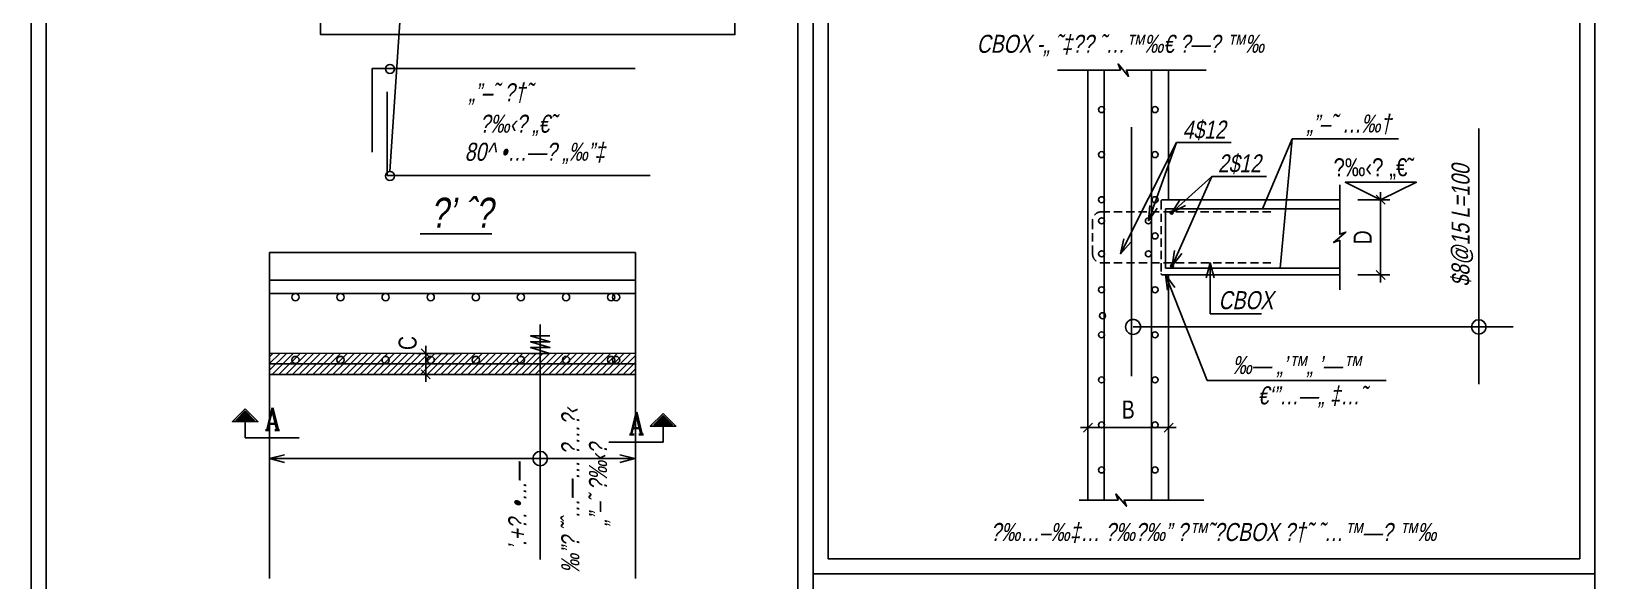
# Model space of a CAD drawing. Header units: inches. Extents: x -5298 to 11252, y 8210 to 22495.
# Drawn here: x 7610 to 8130, y 12400 to 12583 of the extents above; entities that cross this region are included whole.
import ezdxf
from ezdxf.enums import TextEntityAlignment as Align

# ---------------------------------------------------------------- set-up
doc = ezdxf.new("R2010")
doc.units = ezdxf.units.IN
doc.header["$LTSCALE"] = 11
doc.header["$MEASUREMENT"] = 0
doc.linetypes.add('HIDDEN', pattern=[0.375, 0.25, -0.125])
doc.layers.get('Defpoints').update_dxf_attribs({"color": 40})
for name, color, linetype in [('22', 22, 'Continuous'), ('break', 1, 'Continuous'), ('ci', 4, 'Continuous'), ('DIM-Sec', 2, 'Continuous'), ('HATCH-Sec', 9, 'Continuous'), ('hbt', 2, 'HIDDEN'), ('IRON4-Sec', 4, 'Continuous'), ('IRON6-Sec', 6, 'Continuous'), ('le', 1, 'Continuous'), ('MSZ_BLOCKS', 1, 'Continuous'), ('SEC', 3, 'Continuous'), ('SEC-TEXT', 1, 'Continuous'), ('sg', 4, 'HIDDEN'), ('STAM', 1, 'Continuous'), ('TAK', 1, 'ZIGZAG_DASH'), ('TEXT4', 3, 'Continuous'), ('ztu', 1, 'Continuous'), ('ztz-Sec', 122, 'Continuous')]:
    doc.layers.add(name, color=color, linetype=linetype)
doc.styles.add('DIM', font='DIMHEB', dxfattribs={"width": 0.7})
doc.styles.add('HEB', font='HEB', dxfattribs={"width": 0.8})
doc.styles.add('HEBL', font='hebtxt-weld', dxfattribs={"width": 0.85})
doc.styles.add('HEBREW', font='hebtxt-weld.shx', dxfattribs={"width": 0.8, "oblique": 12})
doc.styles.add('ROMANC', font='romanc')
doc.linetypes.add('ZIGZAG_DASH', pattern='A,2,-0.2,[131,ltypeshp.shx,S=0.2,R=0,X=-0.2,Y=0],-0.4,[131,ltypeshp.shx,S=0.2,R=180,X=0.2,Y=0],-0.2', length=2.8)
doc.dimstyles.new('20', dxfattribs={"dimtxt": 4.4, "dimasz": 2.4, "dimexe": 2.4, "dimexo": 0, "dimgap": 1.8, "dimtad": 1, "dimdec": 1, "dimrnd": 0.5, "dimdsep": 46, "dimtxsty": 'DIM', "dimblk1": 'OBLIQUE', "dimblk2": 'OBLIQUE', "dimsah": 1, "dimcen": 0.1, "dimdle": 2, "dimclre": 8, "dimclrt": 11, "dimadec": 0, "dimazin": 0, "dimtfac": 1, "dimtdec": 1, "dimtix": 1, "dimtmove": 2, "dimatfit": 3, "dimldrblk": 'OBLIQUE', "dimfxl": 1, "dimtolj": 1, "dimarcsym": 0})
doc.dimstyles.new('m25-orig', dxfattribs={"dimtxt": 6, "dimasz": 3, "dimexe": 3, "dimexo": 6, "dimgap": 3, "dimtad": 1, "dimdec": 1, "dimrnd": 0.5, "dimdsep": 46, "dimtxsty": 'HEB', "dimblk1": 'OBLIQUE', "dimblk2": 'OBLIQUE', "dimsah": 1, "dimcen": 100, "dimdle": 2.5, "dimclrd": 256, "dimclre": 1, "dimadec": 0, "dimazin": 0, "dimtfac": 0.9, "dimtdec": 1, "dimtix": 1, "dimtmove": 2, "dimatfit": 3, "dimldrblk": 'OBLIQUE', "dimfxl": 1, "dimtolj": 1, "dimlwd": -1, "dimarcsym": 0})

# ---------------------------------------------------------------- blocks, each defined once
blk = doc.blocks.new('_OBLIQUE')
at = {"color": 0, "linetype": 'ByBlock'}
blk.add_line((-0.5, -0.5), (0.5, 0.5), dxfattribs=at)
blk = doc.blocks.new('*D191')
at = {"layer": 'Defpoints', "color": 0, "transparency": 16777216}
for p in [(7741.07, 12476.04), (7757.87, 12476.04), (7742.06, 12469.04, 0)]:
    blk.add_point(p, dxfattribs=at)
at = {"layer": 'DIM-Sec', "color": 1, "lineweight": -2, "transparency": 16777216}
for p, q in [((7751.87, 12476.04), (7738.07, 12476.04)), ((7736.06, 12469.04), (7738.07, 12469.04))]:
    blk.add_line(p, q, dxfattribs=at)
at = {"layer": 'DIM-Sec', "transparency": 16777216}
blk.add_line((7741.07, 12466.54), (7741.07, 12478.54), dxfattribs=at)
at = {"layer": 'DIM-Sec', "transparency": 16777216, "xscale": 3, "yscale": 3, "zscale": 3}
for p, rotation in [((7741.07, 12476.04), 90), ((7741.07, 12469.04), 270)]:
    blk.add_blockref('_OBLIQUE', p, dxfattribs=dict(at, rotation=rotation))
at = {"layer": 'DIM-Sec', "color": 0, "transparency": 16777216, "insert": (7735.07, 12479.49), "char_height": 6, "attachment_point": 5, "rotation": 90, "style": 'HEB'}
blk.add_mtext('\\A1;C', dxfattribs=at)
blk = doc.blocks.new('sect')
at = {"linetype": 'Continuous'}
h = blk.add_hatch(color=8, dxfattribs=at)
h.dxf.hatch_style = 2
h.paths.add_polyline_path([(84.1, 23.4), (72, 35.6), (59.9, 23.4)])
at = {"color": 4, "linetype": 'Continuous'}
blk.add_lwpolyline([(72, 21.4), (72, 0), (0, 0)], dxfattribs=at)
blk.add_lwpolyline([(72, 38.4), (55, 21.4), (89, 21.4)], close=True, dxfattribs=at)
at = {"color": 186, "linetype": 'Continuous'}
blk.add_lwpolyline([(72, 35.6), (59.9, 23.4), (84.1, 23.4)], close=True, dxfattribs=at)
at = {"color": 3, "linetype": 'Continuous', "style": 'ROMANC', "width": 0.8}
blk.add_attdef('SECT', text='', height=30, dxfattribs=at).set_placement((47, 10), align=Align.RIGHT)
blk = doc.blocks.new('mf')
at = {"layer": 'TEXT4'}
blk.add_lwpolyline([(0, 0), (28.6, 14.1), (-28.3, 14.1)], close=True, dxfattribs=at)
at = {"layer": 'TEXT4', "style": 'HEB', "width": 0.7}
blk.add_attdef('+0.00', text='', height=14.4, dxfattribs=at).set_placement((-5.4, 18.9), align=Align.CENTER)
blk = doc.blocks.new('*D199')
at = {"layer": 'Defpoints', "color": 0, "transparency": 16777216}
for p in [(8045.08, 12527.2), (8058.67, 12527.2), (8045.08, 12502.2)]:
    blk.add_point(p, dxfattribs=at)
at = {"layer": 'DIM-Sec', "color": 1, "lineweight": -2, "transparency": 16777216}
for p, q in [((8051.08, 12527.2), (8061.67, 12527.2)), ((8051.08, 12502.2), (8061.67, 12502.2))]:
    blk.add_line(p, q, dxfattribs=at)
at = {"layer": 'DIM-Sec', "transparency": 16777216}
blk.add_line((8058.67, 12499.7), (8058.67, 12529.7), dxfattribs=at)
at = {"layer": 'DIM-Sec', "transparency": 16777216, "xscale": 3, "yscale": 3, "zscale": 3}
for p, rotation in [((8058.67, 12527.2), 90), ((8058.67, 12502.2), 270)]:
    blk.add_blockref('_OBLIQUE', p, dxfattribs=dict(at, rotation=rotation))
at = {"layer": 'DIM-Sec', "color": 0, "transparency": 16777216, "insert": (8052.67, 12514.7), "char_height": 6, "attachment_point": 5, "rotation": 90, "style": 'HEB'}
blk.add_mtext('\\A1;D', dxfattribs=at)
blk = doc.blocks.new('*D200')
at = {"layer": 'Defpoints', "color": 0, "transparency": 16777216}
for p in [(7961.31, 12457.61), (7988.15, 12457.61), (7961.31, 12451.34)]:
    blk.add_point(p, dxfattribs=at)
at = {"layer": 'DIM-Sec', "transparency": 16777216}
blk.add_line((7990.65, 12451.34), (7958.81, 12451.34), dxfattribs=at)
at = {"layer": 'DIM-Sec', "color": 1, "lineweight": -2, "transparency": 16777216}
for p, q in [((7961.31, 12451.61), (7961.31, 12448.34)), ((7988.15, 12451.61), (7988.15, 12448.34))]:
    blk.add_line(p, q, dxfattribs=at)
at = {"layer": 'DIM-Sec', "transparency": 16777216, "xscale": 3, "yscale": 3, "zscale": 3, "rotation": 180}
blk.add_blockref('_OBLIQUE', (7961.31, 12451.34), dxfattribs=at)
at = {"layer": 'DIM-Sec', "transparency": 16777216, "xscale": 3, "yscale": 3, "zscale": 3}
blk.add_blockref('_OBLIQUE', (7988.15, 12451.34), dxfattribs=at)
at = {"layer": 'DIM-Sec', "color": 0, "transparency": 16777216, "insert": (7974.73, 12457.34), "char_height": 6, "attachment_point": 5, "style": 'HEB'}
blk.add_mtext('\\A1;B', dxfattribs=at)

msp = doc.modelspace()

# ---------------------------------------------------------------- hatches: boundary and pattern name
at = {"layer": 'HATCH-Sec'}
h = msp.add_hatch(dxfattribs=at)
h.set_pattern_fill('ANSI31', color=253, scale=0.5)
h.set_pattern_definition([(45, (5341.1309, 14509.2715), (-1.122532, 1.122532), [])])
h.paths.add_polyline_path([(7810.8, 12469.12), (7810.8, 12476.12), (7689.13, 12476.04), (7689.13, 12469.04)])
h.paths.add_polyline_path([(7739.55, 12468.65), (7739.55, 12474.85), (7739.28, 12471.36)])

# ---------------------------------------------------------------- linework, layer by layer
for points in [[(7614.87, 11865.74), (7864.87, 11865.74), (7864.87, 12907.63), (7614.87, 12907.63)], [(7874.87, 12407.63), (8124.87, 12407.63), (8124.87, 12657.63), (7874.87, 12657.63)]]:
    msp.add_lwpolyline(points, close=True)
at = {"layer": '22', "elevation": 0}
msp.add_lwpolyline([(7689.13, 12469.04), (7689.13, 12476.04), (7810.8, 12476.12), (7810.8, 12469.12)], dxfattribs=at)
at = {"layer": 'break'}
for points in [[(8000.6, 12570.37), (7974.1, 12570.37), (7974.85, 12568.31), (7971.35, 12572.43), (7972.1, 12570.37), (7951.23, 12570.37)], [(8045.08, 12532.2), (8045.08, 12515.7), (8047.14, 12516.45), (8043.02, 12512.95), (8045.08, 12513.7), (8045.08, 12497.2)], [(7999.84, 12427.2), (7973.34, 12427.2), (7974.09, 12425.14), (7970.59, 12429.26), (7971.34, 12427.2), (7958.36, 12427.2)]]:
    msp.add_lwpolyline(points, dxfattribs=at)
at = {"layer": 'hbt'}
msp.add_lwpolyline([(7988.15, 12527.2), (7986.12, 12527.2, 0.414214), (7985.62, 12526.7), (7985.62, 12502.7, 0.414214), (7986.12, 12502.2), (7988.15, 12502.2)], format="xyb", dxfattribs=at)
at = {"layer": 'IRON4-Sec', "elevation": 0}
for points in [[(7810.68, 12570.94), (7723.28, 12570.94), (7723.28, 12543.11)], [(7815.68, 12535.29), (7728.28, 12535.29), (7728.28, 12563.11)]]:
    msp.add_lwpolyline(points, dxfattribs=at)
at = {"layer": 'IRON6-Sec'}
for p, q in [((7966.67, 12427.55), (7966.67, 12570.37)), ((8091.31, 12465.83), (8091.31, 12550.94)), ((8045.08, 12524.2), (7987.1, 12524.2)), ((7987.1, 12504.43), (7987.1, 12524.2)), ((7987.1, 12504.43), (8045.08, 12504.43)), ((7810.46, 12496.02, 0), (7689.13, 12496.02, 0)), ((7810.46, 12496.02, 0), (7689.13, 12496.02, 0)), ((7810.8, 12472.62, 0), (7689.13, 12472.62, 0)), ((7810.8, 12472.62, 0), (7689.13, 12472.62, 0))]:
    msp.add_line(p, q, dxfattribs=at)
for points in [[(7609.87, 11860.74), (7869.87, 11860.74), (7869.87, 12944.53), (7609.87, 12944.53)], [(7869.87, 12944.53), (8129.87, 12944.53), (8129.87, 12402.63), (7869.87, 12402.63)], [(7614.87, 11865.74), (7864.87, 11865.74), (7864.87, 12939.53), (7614.87, 12939.53)], [(7874.87, 12939.53), (8124.87, 12939.53), (8124.87, 12407.63), (7874.87, 12407.63)], [(7869.87, 12402.63), (8129.87, 12402.63), (8129.87, 12110.74), (7869.87, 12110.74)]]:
    msp.add_lwpolyline(points, close=True, dxfattribs=at)
for points in [[(7982.44, 12570.37), (7982.44, 12427.2)], [(7975.75, 12551.4), (7975.75, 12468.41)]]:
    msp.add_lwpolyline(points, dxfattribs=at)
at = {"layer": 'IRON6-Sec', "elevation": 0}
msp.add_lwpolyline([(7779.13, 12485.64), (7779.13, 12407.35)], dxfattribs=at)
at = {"layer": 'IRON6-Sec', "color": 3, "extrusion": (-1.10772e-08, 4.82982e-09, 1), "elevation": 0}
msp.add_lwpolyline([(7782.35, 12481.87), (7775.92, 12481.87), (7782.35, 12479.92), (7775.92, 12479.92), (7782.35, 12477.98), (7775.92, 12477.98), (7782.35, 12476.04), (7775.92, 12476.04)], dxfattribs=at)
at = {"layer": 'IRON6-Sec'}
for centre, radius in [((7965.82, 12557.23), 1), ((7983.64, 12557.23), 1), ((7965.82, 12542.23), 1), ((7983.64, 12542.23), 1), ((7965.82, 12527.23), 1), ((7983.64, 12527.23), 1), ((7989.17, 12522.96), 0.5), ((7965.84, 12520.2), 1), ((7981.4, 12520.2), 1), ((7983.64, 12515.14), 1), ((7965.84, 12509.2), 1), ((7981.4, 12509.2), 1), ((7989.29, 12505.22), 0.5), ((7697.72, 12494.78, 0), 1.2), ((7697.72, 12494.78, 0), 1.2), ((7712.72, 12494.78, 0), 1.2), ((7727.72, 12494.78, 0), 1.2), ((7742.72, 12494.78, 0), 1.2), ((7757.72, 12494.78, 0), 1.2), ((7772.72, 12494.78, 0), 1.2), ((7787.72, 12494.78, 0), 1.2), ((7802.72, 12494.78, 0), 1.2), ((7804.38, 12494.78, 0), 1.2), ((7965.82, 12497.23), 1), ((7983.64, 12497.23), 1), ((7966.17, 12488.58), 1), ((7965.82, 12482.23), 1), ((7983.64, 12482.23), 1), ((7697.72, 12473.86, 0), 1.2), ((7697.72, 12473.86, 0), 1.2), ((7712.72, 12473.86, 0), 1.2), ((7727.72, 12473.86, 0), 1.2), ((7742.72, 12473.86, 0), 1.2), ((7757.72, 12473.86, 0), 1.2), ((7772.72, 12473.86, 0), 1.2), ((7787.72, 12473.86, 0), 1.2), ((7802.72, 12473.86, 0), 1.2), ((7804.38, 12473.86, 0), 1.2), ((7965.82, 12467.23), 1), ((7983.64, 12467.23), 1), ((7965.82, 12452.23), 1), ((7983.64, 12452.23), 1), ((7965.82, 12437.23), 1), ((7983.64, 12437.23), 1)]:
    msp.add_circle(centre, radius, dxfattribs=at)
at = {"layer": 'le', "color": 1}
msp.add_line((7739.15, 12686.39, 0), (7729.15, 12536.64, 0), dxfattribs=at)
at = {"layer": 'le'}
for p, q in [((8019.33, 12524.2), (8029.18, 12547.52)), ((8029.18, 12547.52), (8064.65, 12547.52))]:
    msp.add_line(p, q, dxfattribs=at)
for centre in [(8091.31, 12484.85), (7779.13, 12441, 0)]:
    msp.add_circle(centre, 2.41, dxfattribs=at)
at = {"layer": 'SEC'}
for p, q in [((7689.13, 12500.39, 0), (7810.8, 12500.39, 0)), ((7689.13, 12469.04, 0), (7810.8, 12469.04, 0)), ((7689.13, 12469.04, 0), (7810.8, 12469.04, 0))]:
    msp.add_line(p, q, dxfattribs=at)
for points in [[(7961.31, 12570.37), (7961.31, 12482.2)], [(7988.15, 12570.37), (7988.15, 12527.2)], [(7988.15, 12527.2), (8045.08, 12527.2)], [(7988.15, 12502.2), (7988.15, 12427.2)], [(7988.15, 12502.2), (8045.08, 12502.2)], [(7961.31, 12482.2), (7961.31, 12427.2)]]:
    msp.add_lwpolyline(points, dxfattribs=at)
at = {"layer": 'sg'}
msp.add_lwpolyline([(8022.17, 12523.2), (7965.84, 12523.2, 0.414214), (7962.84, 12520.2), (7962.84, 12509.2, 0.414214), (7965.84, 12506.2), (8022.17, 12506.2)], format="xyb", dxfattribs=at)
at = {"layer": 'STAM'}
for centre in [(7729.15, 12570.8, 0), (7729.15, 12535.14, 0)]:
    msp.add_circle(centre, 1.5, dxfattribs=at)
at = {"layer": 'TAK'}
for p, q in [((7689.13, 12509.66, 0), (7810.8, 12509.66, 0)), ((7689.13, 12401.07, 0), (7689.13, 12509.66, 0)), ((7810.8, 12509.66, 0), (7810.8, 12401.07, 0))]:
    msp.add_line(p, q, dxfattribs=at)
at = {"layer": 'ztu'}
msp.add_lwpolyline([(8025.27, 12504.43), (8029.18, 12547.52)], dxfattribs=at)
at = {"layer": 'ztz-Sec', "elevation": 0}
msp.add_lwpolyline([(7843.92, 12605.17), (7706.11, 12605.17), (7706.11, 12582.22), (7843.92, 12582.22)], close=True, dxfattribs=at)

# ---------------------------------------------------------------- block references
at = {"layer": 'ci'}
ref = msp.add_blockref('mf', (8058.67, 12527.2), dxfattribs=dict(at, xscale=0.4153846136759962, yscale=0.4153846136759962, zscale=0.4153846136759962, rotation=359.9999953130628))
ref.add_attrib('+0.00', '\x9a‰‹\x9a „€˜', dxfattribs={"layer": 'TEXT4', "color": 4, "height": 5.982, "rotation": 360, "style": 'HEBL', "width": 0.85}).set_placement((8056.42, 12535.04), align=Align.CENTER)
at = {"layer": 'MSZ_BLOCKS', "lineweight": -3}
ref = msp.add_blockref('sect', (7699.02, 12447.96, 0), dxfattribs=dict(at, xscale=-0.25, yscale=0.25, zscale=0.25))
ref.add_attrib('SECT', 'A', dxfattribs={"layer": '0', "color": 3, "linetype": 'Continuous', "height": 7.5, "style": 'ROMANC', "width": 0.8}).set_placement((7692.7, 12450.46, 0), align=Align.RIGHT)
at = {"layer": 'MSZ_BLOCKS', "lineweight": -3, "xscale": 0.25, "yscale": 0.25, "zscale": 0.25}
msp.add_blockref('sect', (7802.01, 12446.48, 0), dxfattribs=at).add_auto_attribs({'SECT': 'A'})

# ---------------------------------------------------------------- texts
at = {"layer": 'SEC-TEXT', "style": 'HEB', "oblique": 10, "width": 0.8}
msp.add_text('%%U \x8c’ ˆ\x8e', height=10, dxfattribs=at).set_placement((7751.47, 12523.18, 0), align=Align.MIDDLE)
at = {"layer": 'ztz-Sec', "style": 'HEBREW', "oblique": 12, "width": 0.8}
for s, p in [('CBOX -„ ˜‡\x8e\x8c ˜…™‰€ \x8c—\x8c ™‰', (7924.32, 12576.14)), ('CBOX', (8004.75, 12490.77))]:
    msp.add_text(s, height=6, dxfattribs=at).set_placement(p)
for s, rotation, p in [('  „”–˜ \x8c†˜', 360, (7751.72, 12560, 0)), ('\x9a‰‹\x9a „€˜', 360, (7758.95, 12549.53, 0)), ('80^  •…—%%140 „‰”‡', 360, (7754.04, 12540.19, 0)), (' ‰”\x8c ˜ˆ…—… \x9a…\x8e‹', 90, (7792.15, 12401.09, 0)), (' „”–˜ \x9a‰‹\x9a', 90, (7801.37, 12416.72, 0)), ('’.+\x9a. •…—', 90, (7774.52, 12410.47, 0))]:
    msp.add_text(s, height=6, rotation=rotation, dxfattribs=at).set_placement(p)
for s, p in [('4$12', (7999.96, 12550.5)), ('„”–˜ …‰† ', (8048.98, 12552.2)), ('2$12', (8011.69, 12539.24)), ('‰— „’™„ ’—™', (8030.76, 12471.62)), ('€‘”…—„ ‡…˜ ', (8036.7, 12461.67)), (' \x9a‰…–‰‡… \x9a‰\x8e‰” \x9a™˜\x8cCBOX \x8c†˜ ˜…™—\x8c ™‰', (8002.13, 12416.41))]:
    msp.add_text(s, height=6, dxfattribs=at).set_placement(p, align=Align.MIDDLE)
msp.add_text('$8@15 L=100', height=6, rotation=90, dxfattribs=at).set_placement((8085.61, 12518.67), align=Align.MIDDLE)

# ---------------------------------------------------------------- dimensions: what is measured, and where the dimension line sits
at = {"layer": 'DIM-Sec'}
dim = msp.add_linear_dim(base=(8058.67, 12527.2), p1=(8045.08, 12502.2), p2=(8045.08, 12527.2), angle=90, text='D', dimstyle='m25-orig', dxfattribs=at)
dim.commit()
dim.dimension.update_dxf_attribs({"geometry": '*D199', "text_midpoint": (8052.67, 12514.7)})
dim = msp.add_linear_dim(base=(7741.07, 12476.04, 0), p1=(7742.06, 12469.04, 0), p2=(7757.87, 12476.04, 0), angle=90, text='C', dimstyle='m25-orig', dxfattribs=at)
dim.commit()
dim.dimension.update_dxf_attribs({"geometry": '*D191', "text_midpoint": (7735.07, 12479.49, 0), "dimtype": 160})
dim = msp.add_linear_dim(base=(7961.31, 12451.34), p1=(7988.15, 12457.61), p2=(7961.31, 12457.61), text='B', dimstyle='m25-orig', dxfattribs=at)
dim.commit()
dim.dimension.update_dxf_attribs({"geometry": '*D200', "text_midpoint": (7974.73, 12457.34)})

# ---------------------------------------------------------------- leaders
at = {"layer": 'le'}
for points, override in [([(7972.19, 12509.2), (7990.82, 12546.26), (8008.97, 12546.26)], {"dimasz": 5, "dimgap": 3, "dimtad": 0, "dimldrblk": 'Open30'}), ([(7981.4, 12520.2), (7990.82, 12546.26), (8008.97, 12546.26)], {"dimasz": 5, "dimgap": 3, "dimtad": 0, "dimldrblk": 'Open30'}), ([(7989.17, 12522.96), (8002.56, 12535), (8020.71, 12535)], {"dimasz": 5, "dimgap": 3, "dimtad": 0, "dimldrblk": 'Open30'}), ([(7989.29, 12505.22), (8002.56, 12535), (8020.71, 12535)], {"dimasz": 5, "dimgap": 3, "dimtad": 0, "dimldrblk": 'Open30'}), ([(7976.31, 12484.86), (8102.75, 12484.85), (7976.31, 12484.86)], {"dimasz": 5, "dimgap": 3, "dimtad": 0, "dimldrblk": 'DotBlank'})]:
    msp.add_leader(points, dimstyle='20', override=override, dxfattribs=at)
at = {"layer": 'le', "color": 1}
for points in [[(8001.98, 12506.2), (8001.98, 12489.21), (8019.05, 12489.21)], [(7987.13, 12502.2), (8001.02, 12467.06), (8060.53, 12467.06)], [(7689.13, 12441, 0), (7810.8, 12441, 0), (7735.74, 12441, 0)], [(7810.63, 12441, 0), (7689.13, 12441, 0), (7810.8, 12441, 0)]]:
    msp.add_leader(points, dimstyle='20', override={"dimasz": 5, "dimgap": 3, "dimtad": 0, "dimldrblk": 'Open30'}, dxfattribs=at)

doc.saveas('drawing.dxf')
